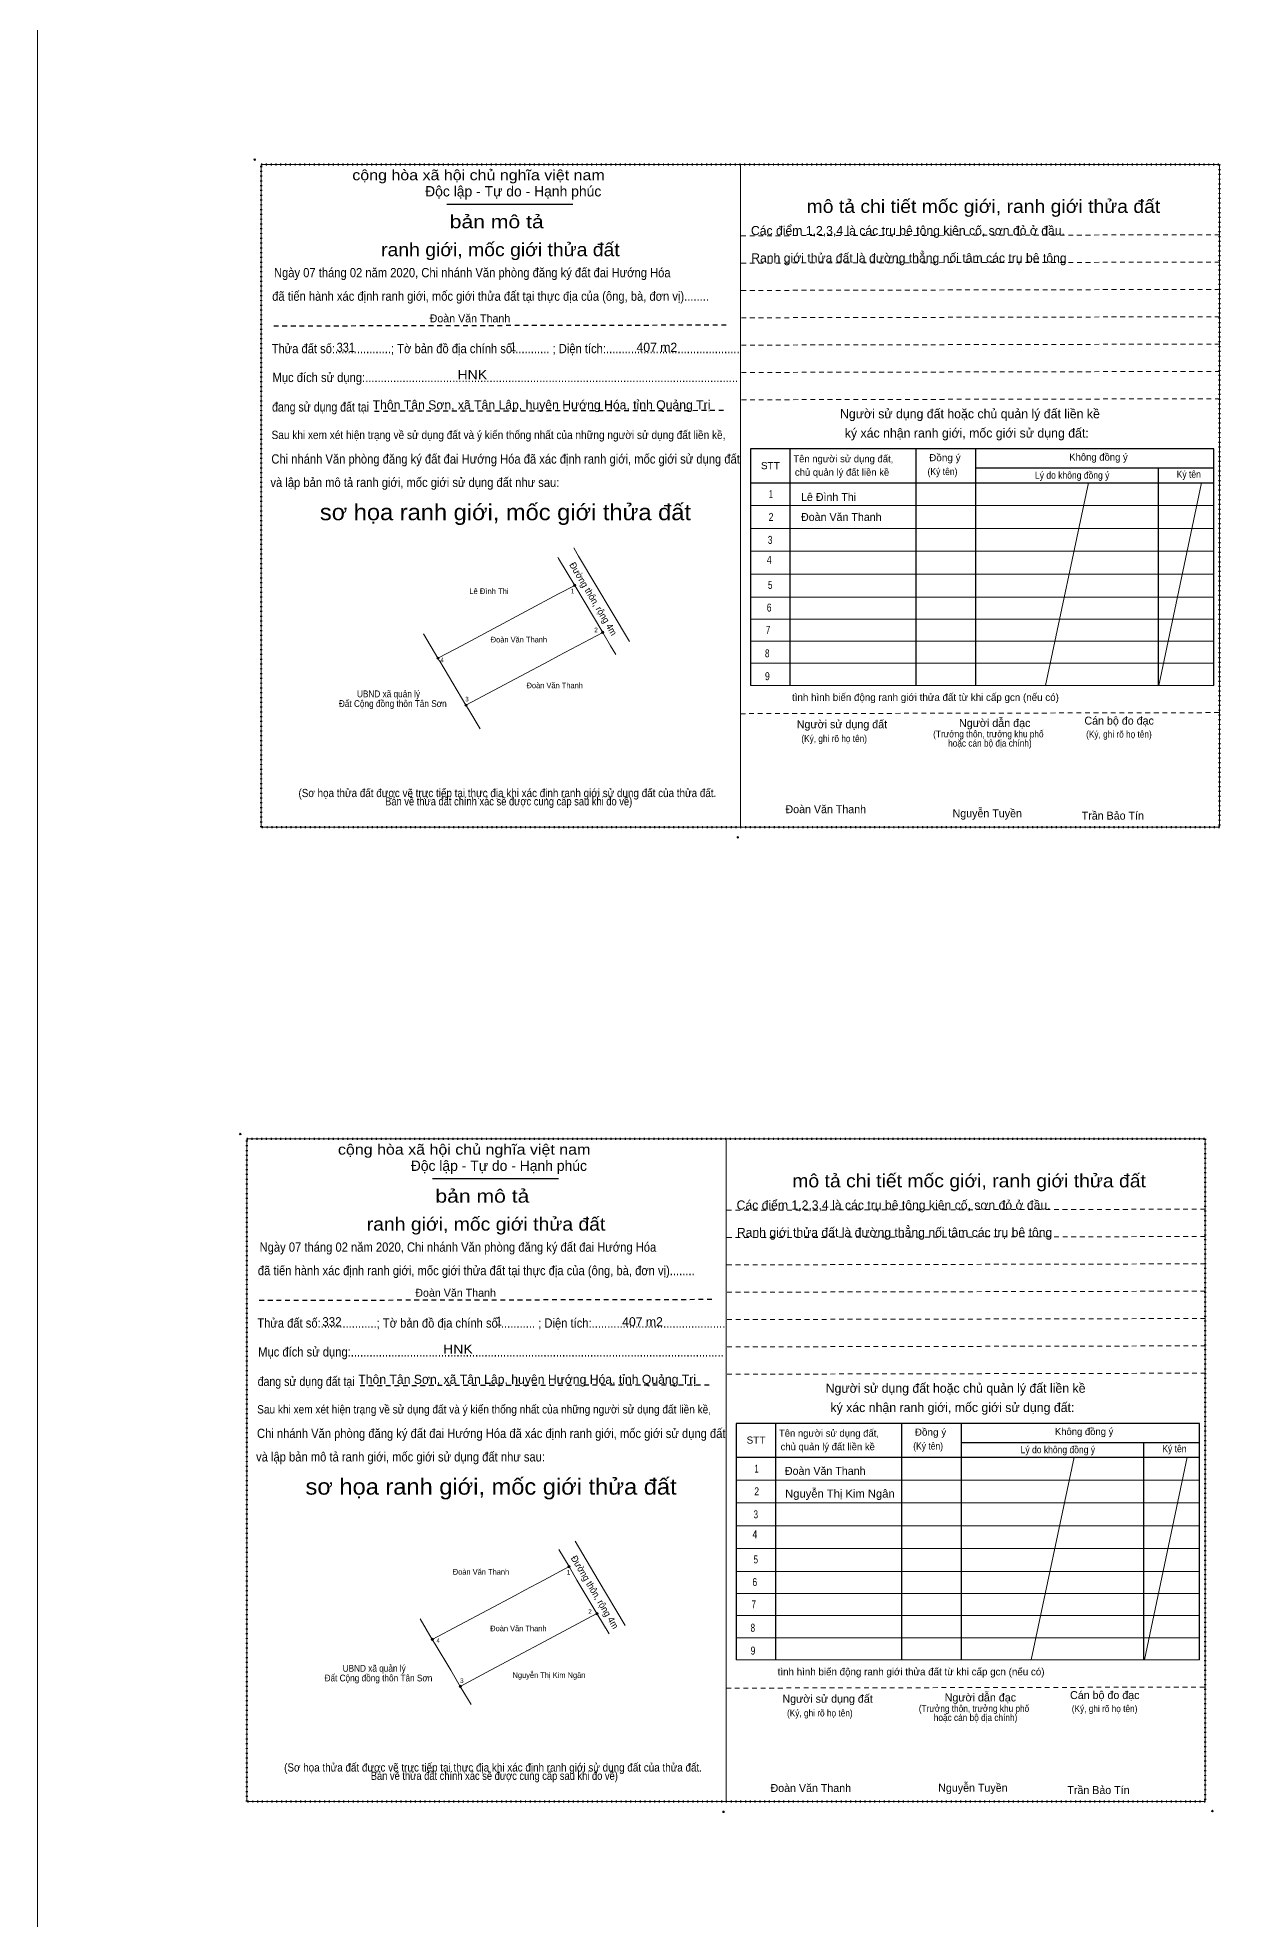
# Model space of a CAD drawing. Header units: metres. Extents: x 546991 to 548960, y 1836850 to 1838398.
# Drawn here: x 548467.9 to 548728.1, y 1837099.4 to 1837512.4 of the extents above; entities that cross this region are included whole.
import ezdxf
from ezdxf.enums import TextEntityAlignment as Align

# ---------------------------------------------------------------- set-up
doc = ezdxf.new("R2010")
doc.units = ezdxf.units.M
doc.header["$LTSCALE"] = 0.7
doc.header["$PDMODE"] = 32
doc.header["$PDSIZE"] = 0.35
doc.linetypes.add('DOTTED', pattern=[1.5, 0.3, -1.2])
doc.linetypes.add('SHORT_DASHED', pattern=[2.7, 1.5, -1.2])
for name, color, linetype, lineweight in [('1', 7, 'SHORT_DASHED', 13), ('10', 7, 'Continuous', 13), ('13', 7, 'Continuous', 13), ('2', 7, 'Continuous', 13), ('55', 7, 'Continuous', 13), ('63', 7, 'Continuous', 13)]:
    doc.layers.add(name, color=color, linetype=linetype, lineweight=lineweight)
doc.layers.add('16', color=7, linetype='Continuous')

msp = doc.modelspace()

# ---------------------------------------------------------------- hatches: boundary and pattern name
at = {"layer": '2'}
for points in [[(548586.02, 1837392.16, 1), (548585.52, 1837392.16, 1)], [(548592.16, 1837381.85, 1), (548591.66, 1837381.85, 1)], [(548556.01, 1837376.19, 1), (548555.51, 1837376.19, 1)], [(548562.15, 1837365.88, 1), (548561.65, 1837365.88, 1)], [(548584.77, 1837176.78, 1), (548584.27, 1837176.78, 1)], [(548590.91, 1837166.47, 1), (548590.41, 1837166.47, 1)], [(548554.76, 1837160.81, 1), (548554.26, 1837160.81, 1)], [(548560.9, 1837150.5, 1), (548560.4, 1837150.5, 1)]]:
    msp.add_hatch(color=256, dxfattribs=at).paths.add_polyline_path(points)

# ---------------------------------------------------------------- linework, layer by layer
at = {"layer": '1'}
for p, q in [((548622.31, 1837468.91), (548727.5, 1837469.14)), ((548622.32, 1837462.91), (548727.51, 1837463.14)), ((548622.34, 1837456.91), (548727.53, 1837457.14)), ((548622.35, 1837450.91), (548727.54, 1837451.14)), ((548622.36, 1837444.91), (548727.55, 1837445.14)), ((548622.38, 1837438.91), (548727.57, 1837439.14)), ((548622.39, 1837432.91), (548727.58, 1837433.14)), ((548622.18, 1837364.01), (548727.37, 1837364.24)), ((548619.16, 1837255.02), (548724.35, 1837255.25)), ((548619.17, 1837249.02), (548724.36, 1837249.25)), ((548619.19, 1837243.02), (548724.38, 1837243.25)), ((548619.2, 1837237.02), (548724.39, 1837237.25)), ((548619.21, 1837231.02), (548724.4, 1837231.25)), ((548619.23, 1837225.02), (548724.42, 1837225.25)), ((548619.24, 1837219.02), (548724.43, 1837219.25)), ((548619.03, 1837150.12), (548724.22, 1837150.35))]:
    msp.add_line(p, q, dxfattribs=at)
at = {"layer": '1', "lineweight": 25}
for p, q in [((548519.69, 1837449.14), (548619.24, 1837449.36)), ((548541.8, 1837430.44), (548619.16, 1837430.61)), ((548516.54, 1837235.25), (548616.09, 1837235.47)), ((548538.65, 1837216.55), (548616.01, 1837216.72))]:
    msp.add_line(p, q, dxfattribs=at)
at = {"layer": '1', "linetype": 'DOTTED', "lineweight": 53}
for points in [[(548516.95, 1837484.59), (548727.32, 1837484.59), (548727.32, 1837339.1), (548516.95, 1837339.1)], [(548513.8, 1837270.7), (548724.17, 1837270.7), (548724.17, 1837125.21), (548513.8, 1837125.21)]]:
    msp.add_lwpolyline(points, close=True, dxfattribs=at)
at = {"layer": '10'}
for p, q in [((548585.54, 1837400.38), (548586.28, 1837399.13)), ((548586.28, 1837399.13), (548586.61, 1837398.58)), ((548582.06, 1837398.39), (548582.23, 1837398.1)), ((548582.23, 1837398.1), (548585.77, 1837392.16)), ((548586.61, 1837398.58), (548597.78, 1837379.82))]:
    msp.add_line(p, q, dxfattribs=at)
for points in [[(548591.91, 1837381.85), (548593.65, 1837378.92), (548594.8, 1837376.99)], [(548585.85, 1837182.37), (548590.92, 1837173.85), (548596.87, 1837163.86)], [(548584.52, 1837176.78), (548586.26, 1837173.85), (548590.66, 1837166.47)]]:
    msp.add_lwpolyline(points, dxfattribs=at)
at = {"layer": '13'}
for p, q in [((548698.55, 1837414.71), (548689.12, 1837370.23)), ((548723.38, 1837414.71), (548713.95, 1837370.23)), ((548695.4, 1837200.82), (548685.97, 1837156.34)), ((548720.23, 1837200.82), (548710.8, 1837156.34))]:
    msp.add_line(p, q, dxfattribs=at)
at = {"layer": '2', "lineweight": 25}
for p, q in [((548557.72, 1837475.85), (548585.37, 1837475.85)), ((548632.96, 1837422.13), (548632.96, 1837370.22)), ((548660.64, 1837422.13), (548660.64, 1837370.22)), ((548673.73, 1837422.13), (548673.73, 1837370.22)), ((548673.73, 1837417.94), (548726.09, 1837417.94)), ((548713.8, 1837417.94), (548713.8, 1837370.22)), ((548624.35, 1837414.71), (548726.09, 1837414.71)), ((548554.57, 1837261.96), (548582.22, 1837261.96)), ((548629.81, 1837208.24), (548629.81, 1837156.33)), ((548657.49, 1837208.24), (548657.49, 1837156.33)), ((548670.58, 1837208.24), (548670.58, 1837156.33)), ((548670.58, 1837204.05), (548722.94, 1837204.05)), ((548710.65, 1837204.05), (548710.65, 1837156.33)), ((548621.2, 1837200.82), (548722.94, 1837200.82))]:
    msp.add_line(p, q, dxfattribs=at)
at = {"layer": '2'}
for p, q in [((548624.35, 1837409.69), (548726.09, 1837409.69)), ((548624.35, 1837404.67), (548726.09, 1837404.67)), ((548624.35, 1837399.66), (548726.09, 1837399.66)), ((548624.35, 1837394.64), (548726.09, 1837394.64)), ((548624.35, 1837389.62), (548726.09, 1837389.62)), ((548624.35, 1837384.77), (548726.09, 1837384.77)), ((548624.35, 1837379.92), (548726.09, 1837379.92)), ((548624.35, 1837375.07), (548726.09, 1837375.07)), ((548624.35, 1837370.22), (548726.09, 1837370.22)), ((548621.2, 1837195.8), (548722.94, 1837195.8)), ((548621.2, 1837190.78), (548722.94, 1837190.78)), ((548621.2, 1837185.77), (548722.94, 1837185.77)), ((548621.2, 1837180.75), (548722.94, 1837180.75)), ((548621.2, 1837175.73), (548722.94, 1837175.73)), ((548621.2, 1837170.88), (548722.94, 1837170.88)), ((548621.2, 1837166.03), (548722.94, 1837166.03)), ((548621.2, 1837161.18), (548722.94, 1837161.18)), ((548621.2, 1837156.33), (548722.94, 1837156.33))]:
    msp.add_line(p, q, dxfattribs=at)
for points in [[(548516.96, 1837339.1), (548516.95, 1837339.1), (548516.95, 1837484.58), (548622.14, 1837484.58), (548622.14, 1837484.58)], [(548622.14, 1837484.58), (548622.14, 1837339.1), (548516.96, 1837339.1)], [(548622.14, 1837484.58), (548727.33, 1837484.58), (548727.33, 1837339.1), (548727.33, 1837339.1)], [(548727.33, 1837339.1), (548622.14, 1837339.1), (548622.14, 1837484.58)], [(548622.14, 1837484.58), (548727.33, 1837484.58), (548727.33, 1837339.1)], [(548727.33, 1837339.1), (548622.14, 1837339.1), (548622.14, 1837484.58)], [(548513.81, 1837125.21), (548513.8, 1837125.21), (548513.8, 1837270.69), (548618.99, 1837270.69), (548618.99, 1837270.69)], [(548618.99, 1837270.69), (548618.99, 1837125.21), (548513.81, 1837125.21)], [(548618.99, 1837270.69), (548724.18, 1837270.69), (548724.18, 1837125.21), (548724.18, 1837125.21)], [(548724.18, 1837125.21), (548618.99, 1837125.21), (548618.99, 1837270.69)], [(548618.99, 1837270.69), (548724.18, 1837270.69), (548724.18, 1837125.21)], [(548724.18, 1837125.21), (548618.99, 1837125.21), (548618.99, 1837270.69)]]:
    msp.add_lwpolyline(points, dxfattribs=at)
at = {"layer": '2', "lineweight": 25}
for points in [[(548726.09, 1837370.22), (548726.09, 1837422.13), (548624.35, 1837422.13), (548624.35, 1837370.22)], [(548722.94, 1837156.33), (548722.94, 1837208.24), (548621.2, 1837208.24), (548621.2, 1837156.33)]]:
    msp.add_lwpolyline(points, dxfattribs=at)
at = {"layer": '2'}
for centre in [(548585.77, 1837392.16), (548591.91, 1837381.85), (548555.76, 1837376.19), (548561.9, 1837365.88), (548584.52, 1837176.78), (548590.66, 1837166.47), (548554.51, 1837160.81), (548560.65, 1837150.5)]:
    msp.add_circle(centre, 0.25, dxfattribs=at)
for p in [(548515.52, 1837485.63), (548621.58, 1837336.85), (548512.37, 1837271.74), (548618.43, 1837122.96), (548725.74, 1837123.14)]:
    msp.add_point(p, dxfattribs=at)
at = {"layer": '55'}
for p, q in [((548585.77, 1837392.16), (548582.23, 1837390.28)), ((548585.77, 1837392.16), (548591.91, 1837381.85)), ((548582.23, 1837390.28), (548560.89, 1837378.92)), ((548552.57, 1837381.54), (548555.76, 1837376.19)), ((548560.89, 1837378.92), (548556.05, 1837376.34)), ((548556.05, 1837376.34), (548555.76, 1837376.19)), ((548580.07, 1837375.55), (548561.9, 1837365.88)), ((548582.23, 1837376.7), (548580.07, 1837375.55)), ((548582.26, 1837180.57), (548584.52, 1837176.78)), ((548572.68, 1837170.48), (548554.51, 1837160.81)), ((548574.84, 1837171.63), (548572.68, 1837170.48)), ((548551.81, 1837165.34), (548554.51, 1837160.81)), ((548590.66, 1837166.47), (548578.07, 1837159.77)), ((548590.66, 1837166.47), (548593.3, 1837162.03)), ((548554.51, 1837160.81), (548555.13, 1837159.77)), ((548555.13, 1837159.77), (548558.55, 1837154.03)), ((548578.07, 1837159.77), (548567.28, 1837154.03)), ((548558.55, 1837154.03), (548560.65, 1837150.5)), ((548567.28, 1837154.03), (548560.65, 1837150.5)), ((548560.65, 1837150.5), (548563.04, 1837146.49))]:
    msp.add_line(p, q, dxfattribs=at)
for points in [[(548591.91, 1837381.85), (548586.4, 1837378.92), (548582.23, 1837376.7)], [(548555.76, 1837376.19), (548556.05, 1837375.7), (548556.14, 1837375.55)], [(548556.14, 1837375.55), (548561.9, 1837365.88), (548562.52, 1837364.84), (548564.99, 1837360.7)], [(548584.52, 1837176.78), (548579.01, 1837173.85), (548574.84, 1837171.63)]]:
    msp.add_lwpolyline(points, dxfattribs=at)
at = {"layer": '63'}
msp.add_lwpolyline([(548467.88, 1837991.17), (548960.17, 1837991.17), (548960.17, 1836850.29), (548467.88, 1836850.29)], close=True, dxfattribs=at)

# ---------------------------------------------------------------- texts
at = {"layer": '1'}
for s, width, p in [('(Sơ họa thửa đất được vẽ trực tiếp tại thực địa khi xác định ranh giới sử dụng đất của thửa đất.', 0.9, (548570.995, 1837345.7)), (' Bản vẽ thửa đất chính xác sẽ được cung cấp sau khi đo vẽ)', 0.85, (548570.99, 1837343.87)), ('(Sơ họa thửa đất được vẽ trực tiếp tại thực địa khi xác định ranh giới sử dụng đất của thửa đất.', 0.9, (548567.845, 1837131.81)), (' Bản vẽ thửa đất chính xác sẽ được cung cấp sau khi đo vẽ)', 0.85, (548567.84, 1837129.98))]:
    msp.add_text(s, height=1.8, dxfattribs=dict(at, width=width)).set_placement(p, align=Align.CENTER)
at = {"layer": '10'}
msp.add_text('Lê Đình Thi', height=1.25, dxfattribs=at).set_placement((548562.62, 1837390.27))
at = {"layer": '10', "width": 0.9}
for s, height, p in [('Đoàn Văn Thanh', 1.25, (548567.34, 1837379.64)), ('Đoàn Văn Thanh', 1.25, (548575.2, 1837369.59)), ('Đất Cộng đồng thôn Tân Sơn', 1.5, (548534.01, 1837365.48)), ('UBND xã quản lý', 1.5, (548537.98, 1837367.61)), ('Đoàn Văn Thanh', 1.25, (548559.01, 1837175.02)), ('Đoàn Văn Thanh', 1.25, (548567.22, 1837162.6)), ('Đất Cộng đồng thôn Tân Sơn', 1.5, (548530.86, 1837151.59)), ('UBND xã quản lý', 1.5, (548534.83, 1837153.72)), ('Nguyễn Thị Kim Ngân', 1.25, (548572.12, 1837152.35))]:
    msp.add_text(s, height=height, dxfattribs=at).set_placement(p)
at = {"layer": '16'}
for s, height, width, p in [('Ngày 07 tháng 02 năm 2020, Chi nhánh Văn phòng đăng ký đất đai Hướng Hóa', 2.04, 0.9, (548519.75, 1837459.8)), (' đã tiến hành xác định ranh giới, mốc giới thửa đất tại thực địa của (ông, bà, đơn vị)........', 2.04, 0.9, (548518.69, 1837454.64)), ('Thửa đất số:..................; Tờ bản đồ địa chính số:........... ; Diện tích:...........................................', 2.04, 0.9, (548519.24, 1837443.13)), ('Mục đích sử dụng:........................................................................................................................', 2.04, 0.9, (548519.43, 1837436.8)), ('đang sử dụng đất tại', 2.04, 0.85, (548519.33, 1837430.32)), ('Sau khi xem xét hiện trạng về sử dụng đất và ý kiến thống nhất của những người sử dụng đất liền kề,', 1.836, 0.9, (548519.23, 1837424.29)), ('Chi nhánh Văn phòng đăng ký đất đai Hướng Hóa đã xác định ranh giới, mốc giới sử dụng đất', 2.04, 0.9, (548519.18, 1837418.9)), (' và lập bản mô tả ranh giới, mốc giới sử dụng đất như sau:', 2.04, 0.9, (548518.3, 1837413.76)), ('Ngày 07 tháng 02 năm 2020, Chi nhánh Văn phòng đăng ký đất đai Hướng Hóa', 2.04, 0.9, (548516.6, 1837245.91)), (' đã tiến hành xác định ranh giới, mốc giới thửa đất tại thực địa của (ông, bà, đơn vị)........', 2.04, 0.9, (548515.54, 1837240.75)), ('Thửa đất số:..................; Tờ bản đồ địa chính số:........... ; Diện tích:...........................................', 2.04, 0.9, (548516.09, 1837229.24)), ('Mục đích sử dụng:........................................................................................................................', 2.04, 0.9, (548516.28, 1837222.91)), ('đang sử dụng đất tại', 2.04, 0.85, (548516.18, 1837216.43)), ('Sau khi xem xét hiện trạng về sử dụng đất và ý kiến thống nhất của những người sử dụng đất liền kề,', 1.836, 0.9, (548516.08, 1837210.4)), ('Chi nhánh Văn phòng đăng ký đất đai Hướng Hóa đã xác định ranh giới, mốc giới sử dụng đất', 2.04, 0.9, (548516.03, 1837205.01)), (' và lập bản mô tả ranh giới, mốc giới sử dụng đất như sau:', 2.04, 0.9, (548515.15, 1837199.87))]:
    msp.add_text(s, height=height, dxfattribs=dict(at, width=width)).set_placement(p)
at = {"layer": '2'}
for s, height, width, p in [('cộng hòa xã hội chủ nghĩa việt nam', 2.282, 1.15, (548536.95, 1837481.11)), ('331', 2, 0.9, (548533.51, 1837443.43)), ('1', 2, 0.85, (548571.65, 1837443.55)), ('HNK', 2, 1.15, (548560.04, 1837437.43)), ('Đồng ý', 1.555, 1.05, (548663.56, 1837419.43)), ('STT', 1.555, 1.05, (548626.65, 1837417.68)), ('(Ký tên)', 1.555, 0.9, (548663.22, 1837416.38)), ('Lý do không đồng ý', 1.555, 0.9, (548686.8, 1837415.58)), ('Ký tên', 1.555, 0.9, (548717.9, 1837415.79)), ('(Ký, ghi rõ họ tên)', 1.505, 0.9, (548635.52, 1837357.79)), ('(Ký, ghi rõ họ tên)', 1.505, 0.9, (548698.03, 1837358.75)), ('cộng hòa xã hội chủ nghĩa việt nam', 2.282, 1.15, (548533.8, 1837267.22)), ('332', 2, 0.95, (548530.36, 1837229.54)), ('1', 2, 0.85, (548568.5, 1837229.66)), ('HNK', 2, 1.15, (548556.89, 1837223.54)), ('STT', 1.555, 1.05, (548623.5, 1837203.79)), ('Đồng ý', 1.555, 1.05, (548660.41, 1837205.54)), ('(Ký tên)', 1.555, 0.9, (548660.07, 1837202.49)), ('Lý do không đồng ý', 1.555, 0.9, (548683.65, 1837201.69)), ('Ký tên', 1.555, 0.9, (548714.75, 1837201.9)), ('Nguyễn Thị Kim Ngân', 1.75, 1.05, (548631.96, 1837191.95)), ('(Ký, ghi rõ họ tên)', 1.505, 0.9, (548632.37, 1837143.9)), ('(Ký, ghi rõ họ tên)', 1.505, 0.9, (548694.88, 1837144.86))]:
    msp.add_text(s, height=height, dxfattribs=dict(at, width=width)).set_placement(p)
for s, height, p in [('Độc lập - Tự do - Hạnh phúc', 2.282, (548552.93, 1837477.54)), ('Các điểm 1,2,3,4 là các trụ bê tông kiên cố, sơn đỏ ở đầu.', 2, (548624.45, 1837469.05)), ('Ranh giới thửa đất là đường thẳng nối tâm các trụ bê tông', 2, (548624.51, 1837463.04)), ('Đoàn Văn Thanh', 1.75, (548553.93, 1837449.91)), ('407 m2', 2, (548599.34, 1837443.43)), ('Thôn Tân Sơn, xã Tân Lập, huyện Hướng Hóa, tỉnh Quảng Trị', 2, (548541.42, 1837430.8)), ('Người sử dụng đất hoặc chủ quản lý đất liền kề ', 2.02, (548644, 1837428.84)), ('ký xác nhận ranh giới, mốc giới sử dụng đất:', 2.02, (548645.05, 1837424.61)), ('Tên người sử dụng đất,', 1.555, (548633.75, 1837419.19)), ('Không đồng ý', 1.555, (548694.32, 1837419.56)), ('chủ quản lý đất liền kề', 1.555, (548634.11, 1837416.23)), ('Lê Đình Thi', 1.75, (548635.44, 1837410.7)), ('Đoàn Văn Thanh', 1.75, (548635.44, 1837406.31)), ('tình hình biến động ranh giới thửa đất từ khi cấp gcn (nếu có)', 1.605, (548633.47, 1837366.81)), ('Người sử dụng đất', 1.756, (548634.51, 1837360.81)), ('Người dẫn đạc', 1.76, (548670.12, 1837361.09)), ('Cán bộ đo đạc', 1.752, (548697.65, 1837361.61)), ('Đoàn Văn Thanh', 1.75, (548632.03, 1837342.17)), ('Nguyễn Tuyền', 1.75, (548668.71, 1837341.27)), ('Trần Bảo Tín', 1.75, (548697.06, 1837340.76)), ('Độc lập - Tự do - Hạnh phúc', 2.282, (548549.78, 1837263.65)), ('Các điểm 1,2,3,4 là các trụ bê tông kiên cố, sơn đỏ ở đầu.', 2, (548621.3, 1837255.16)), ('Ranh giới thửa đất là đường thẳng nối tâm các trụ bê tông', 2, (548621.36, 1837249.15)), ('Đoàn Văn Thanh', 1.75, (548550.78, 1837236.02)), ('407 m2', 2, (548596.19, 1837229.54)), ('Thôn Tân Sơn, xã Tân Lập, huyện Hướng Hóa, tỉnh Quảng Trị', 2, (548538.27, 1837216.91)), ('Người sử dụng đất hoặc chủ quản lý đất liền kề ', 2.02, (548640.85, 1837214.95)), ('ký xác nhận ranh giới, mốc giới sử dụng đất:', 2.02, (548641.9, 1837210.72)), ('Tên người sử dụng đất,', 1.555, (548630.6, 1837205.3)), ('Không đồng ý', 1.555, (548691.17, 1837205.67)), ('chủ quản lý đất liền kề', 1.555, (548630.96, 1837202.34)), ('Đoàn Văn Thanh', 1.75, (548631.91, 1837196.93)), ('tình hình biến động ranh giới thửa đất từ khi cấp gcn (nếu có)', 1.605, (548630.32, 1837152.92)), ('Người sử dụng đất', 1.756, (548631.36, 1837146.92)), ('Người dẫn đạc', 1.76, (548666.97, 1837147.2)), ('Cán bộ đo đạc', 1.752, (548694.5, 1837147.72)), ('Đoàn Văn Thanh', 1.75, (548628.74, 1837127.32)), ('Nguyễn Tuyền', 1.75, (548665.56, 1837127.38)), ('Trần Bảo Tín', 1.75, (548693.91, 1837126.87))]:
    msp.add_text(s, height=height, dxfattribs=at).set_placement(p)
for s, height, width, p in [('bản mô tả', 2.89, 1.2, (548568.645, 1837470.57)), ('mô tả chi tiết mốc giới, ranh giới thửa đất', 2.889, 1.1, (548675.485, 1837473.93)), ('ranh giới, mốc giới thửa đất', 2.89, 1.1, (548569.46, 1837464.43)), ('1', 1.756, 0.7, (548628.855, 1837411.33)), ('sơ họa ranh giới, mốc giới thửa đất', 3.527, 1.1, (548570.56, 1837406.48)), ('2', 1.756, 0.8, (548628.865, 1837406.32)), ('3', 1.756, 0.75, (548628.665, 1837401.28)), ('4', 1.756, 0.8, (548628.47, 1837396.9)), ('1', 1, 0.85, (548585.275, 1837390.42)), ('5', 1.756, 0.75, (548628.675, 1837391.39)), ('6', 1.756, 0.8, (548628.445, 1837386.42)), ('2', 1, 0.9, (548590.455, 1837381.88)), ('7', 1.76, 0.75, (548628.21, 1837381.51)), ('4', 1, 0.9, (548556.66, 1837375.3)), ('8', 1.76, 0.75, (548628.02, 1837376.38)), ('9', 1.76, 0.8, (548628.055, 1837371.36)), ('3', 1, 0.9, (548562.11, 1837366.71)), ('(Trưởng thôn, trưởng khu phố', 1.505, 0.9, (548676.57, 1837358.8)), ('hoặc cán bộ địa chính)', 1.505, 0.9, (548676.905, 1837356.79)), ('mô tả chi tiết mốc giới, ranh giới thửa đất', 2.889, 1.1, (548672.335, 1837260.04)), ('bản mô tả', 2.89, 1.2, (548565.495, 1837256.68)), ('ranh giới, mốc giới thửa đất', 2.89, 1.1, (548566.31, 1837250.54)), ('1', 1.756, 0.7, (548625.705, 1837197.44)), ('sơ họa ranh giới, mốc giới thửa đất', 3.527, 1.1, (548567.41, 1837192.59)), ('2', 1.756, 0.8, (548625.715, 1837192.43)), ('3', 1.756, 0.75, (548625.515, 1837187.39)), ('4', 1.756, 0.8, (548625.32, 1837183.01)), ('5', 1.756, 0.75, (548625.525, 1837177.5)), ('1', 1, 0.85, (548584.405, 1837175.03)), ('6', 1.756, 0.8, (548625.295, 1837172.53)), ('7', 1.76, 0.75, (548625.06, 1837167.62)), ('2', 1, 0.9, (548589.125, 1837166.43)), ('8', 1.76, 0.75, (548624.87, 1837162.49)), ('4', 1, 0.9, (548555.8, 1837160.06)), ('9', 1.76, 0.8, (548624.905, 1837157.47)), ('3', 1, 0.9, (548560.99, 1837151.27)), ('(Trưởng thôn, trưởng khu phố', 1.505, 0.9, (548673.42, 1837144.91)), ('hoặc cán bộ địa chính)', 1.505, 0.9, (548673.755, 1837142.9))]:
    msp.add_text(s, height=height, dxfattribs=dict(at, width=width)).set_placement(p, align=Align.CENTER)
at = {"layer": '2', "width": 0.95}
for p in [(548589.1917, 1837388.8438), (548589.5317, 1837170.7938)]:
    msp.add_text('Đường thôn, rộng 4m', height=1.5, rotation=300.775, dxfattribs=at).set_placement(p, align=Align.CENTER)

doc.saveas('drawing.dxf')
